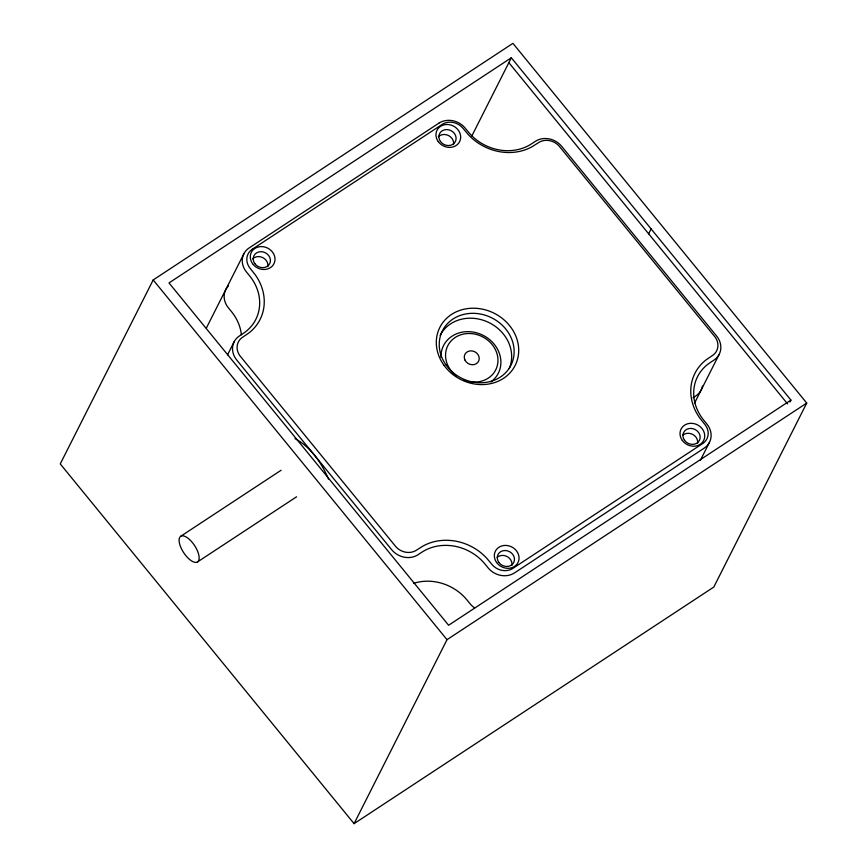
<?xml version="1.0" encoding="UTF-8"?>
<svg xmlns="http://www.w3.org/2000/svg" width="867" height="867" viewBox="0 0 867 867"><rect width="100%" height="100%" fill="white"/><g stroke="black" fill="none" stroke-linecap="round" stroke-linejoin="round"><path stroke-width="1.3" d="M153.188 279.954L60.257 463.921L354.083 823.65L713.812 587.046L806.743 403.068L512.917 43.35L153.188 279.954L447.014 639.673L354.083 823.65M206.4 327.964L243.93 253.673M227.566 354.809L234.198 341.674M471.821 135.978L511.324 57.775L790.932 400.099L789.945 402.05M648.657 233.819L651.128 228.931M694.391 403.426L719.166 354.386M700.384 460.301L709.434 442.398M511.324 57.775L169 282.924L448.607 625.248L790.932 400.099M180.824 536.207L281.092 470.261M197.427 562A15.335 6.513 56.7 0 0 189.851 539.805A15.335 6.513 56.7 0 0 180.098 545.495A15.335 6.513 56.7 0 0 197.427 562L296.579 496.791M693.047 397.78L695.876 395.916A19.172 16.863 26.8 0 0 702.498 386.032M447.014 639.673L806.743 403.068M294.997 438.583C310.787 447.112 321.679 462.88 328.506 479.126M508.853 62.662L787.615 403.935M228.433 285.904A19.172 16.863 26.8 0 0 228.368 307.818L231.456 311.589A46.016 40.478 26.8 0 1 241.384 334.781M413.711 583.307A46.016 40.478 26.8 0 1 466.977 599.964L470.055 603.735A19.172 16.863 26.8 0 0 474.639 607.897M440.978 357.41A30.681 26.985 26.8 0 1 482.767 335.171A30.681 26.985 26.8 0 1 490.874 381.957M456.421 375.953A26.844 23.615 26.8 0 1 456.996 336.407A26.844 23.615 26.8 0 1 497.159 354.278A26.844 23.615 26.8 0 1 469.112 381.599M466.858 381.09A26.844 23.615 26.8 0 1 463.531 379.974M440.133 335.334A38.354 33.737 26.8 0 1 488.63 322.416A38.354 33.737 26.8 0 1 509.243 368.497M682.806 435.234A8.822 7.76 26.8 0 1 692.906 434.519A8.822 7.76 26.8 0 1 697.577 443.395M497.138 557.34A8.822 7.76 26.8 0 1 507.238 556.625A8.822 7.76 26.8 0 1 511.898 565.501M252.709 258.865A8.822 7.76 26.8 0 1 262.929 257.672A8.822 7.76 26.8 0 1 267.849 266.678M438.377 136.758A8.822 7.76 26.8 0 1 448.597 135.566A8.822 7.76 26.8 0 1 453.528 144.572M252.362 249.197L251.582 249.75A15.335 13.493 26.8 0 0 249.598 267.686L255.212 274.752A49.852 43.859 26.8 0 1 248.764 333.047L241.85 337.762A15.335 13.493 26.8 0 0 239.866 355.698L396.067 546.947A15.335 13.493 26.8 0 0 415.727 550.653L422.814 546.156A49.852 43.859 26.8 0 1 486.701 558.196L492.521 565.121A15.335 13.493 26.8 0 0 512.18 568.828L703.43 443.048A15.335 13.493 26.8 0 0 705.413 425.123L699.81 418.057A49.852 43.859 26.8 0 1 706.247 359.751L713.162 355.047A15.335 13.493 26.8 0 0 715.145 337.111L558.944 145.851A15.335 13.493 26.8 0 0 539.285 142.155L532.208 146.642A49.852 43.859 26.8 0 1 468.31 134.602L462.49 127.677A15.335 13.493 26.8 0 0 442.831 123.97L252.362 249.197M438.865 123.179L249.122 247.951A19.172 16.863 26.8 0 0 246.466 272L249.544 275.771A46.016 40.478 26.8 0 1 243.172 333.481L239.4 335.962A19.172 16.863 26.8 0 0 236.734 360.011L391.7 549.743A19.172 16.863 26.8 0 0 418.057 554.707L421.828 552.225A46.016 40.478 26.8 0 1 485.076 564.146L488.154 567.918A19.172 16.863 26.8 0 0 514.51 572.892L704.242 448.109A19.172 16.863 26.8 0 0 706.898 424.061L703.82 420.289A46.016 40.478 26.8 0 1 710.203 362.579L713.974 360.098A19.172 16.863 26.8 0 0 716.63 336.06L561.664 146.317A19.172 16.863 26.8 0 0 535.318 141.354L531.547 143.835A46.016 40.478 26.8 0 1 468.299 131.914L465.211 128.143A19.172 16.863 26.8 0 0 438.865 123.179M464.918 359.978A7.673 6.752 26.8 0 0 477.825 362.417A7.673 6.752 26.8 0 0 472.504 350.994A7.673 6.752 26.8 0 0 464.918 359.978M446.18 365.17A38.354 33.737 26.8 0 0 510.771 365.614A38.354 33.737 26.8 0 0 473.1 313.312A38.354 33.737 26.8 0 0 446.18 365.17M498.861 562.434A8.822 7.76 26.8 0 0 513.708 562.542A8.822 7.76 26.8 0 0 505.049 550.512A8.822 7.76 26.8 0 0 498.861 562.434M252.579 263.698A12.658 11.13 26.8 0 0 273.896 263.85A12.658 11.13 26.8 0 0 261.455 246.586A12.658 11.13 26.8 0 0 252.579 263.698M254.8 263.611A8.822 7.76 26.8 0 0 269.659 263.72A8.822 7.76 26.8 0 0 261 251.69A8.822 7.76 26.8 0 0 254.8 263.611M684.529 440.328A8.822 7.76 26.8 0 0 699.387 440.436A8.822 7.76 26.8 0 0 690.728 428.406A8.822 7.76 26.8 0 0 684.529 440.328M682.307 440.414A12.658 11.13 26.8 0 0 703.625 440.566A12.658 11.13 26.8 0 0 691.183 423.302A12.658 11.13 26.8 0 0 682.307 440.414M438.247 141.592A12.658 11.13 26.8 0 0 459.564 141.744A12.658 11.13 26.8 0 0 447.134 124.48A12.658 11.13 26.8 0 0 438.247 141.592M440.479 141.505A8.822 7.76 26.8 0 0 455.338 141.614A8.822 7.76 26.8 0 0 446.668 129.573A8.822 7.76 26.8 0 0 440.479 141.505M443.958 365.256A42.19 37.108 26.8 0 0 514.998 365.744A42.19 37.108 26.8 0 0 473.566 308.208A42.19 37.108 26.8 0 0 443.958 365.256M496.628 562.52A12.658 11.13 26.8 0 0 517.946 562.672A12.658 11.13 26.8 0 0 505.515 545.408A12.658 11.13 26.8 0 0 496.628 562.52"/></g></svg>
